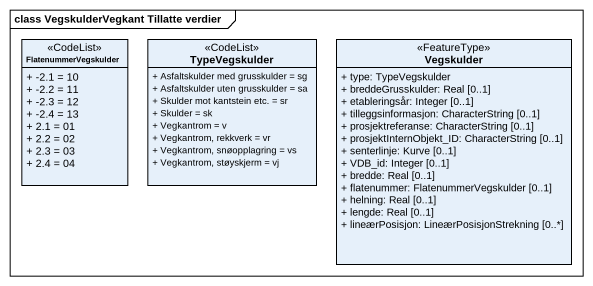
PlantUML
@startuml
mainframe class VegskulderVegkant Tillatte verdier
hide circle
hide empty members
skinparam classAttributeIconSize 0
class FlatenummerVegskulder <<CodeList>> {
  + -2.1 = 10
  + -2.2 = 11
  + -2.3 = 12
  + -2.4 = 13
  + 2.1 = 01
  + 2.2 = 02
  + 2.3 = 03
  + 2.4 = 04
}
class TypeVegskulder <<CodeList>> {
  + Asfaltskulder med grusskulder = sg
  + Asfaltskulder uten grusskulder = sa
  + Skulder mot kantstein etc. = sr
  + Skulder = sk
  + Vegkantrom = v
  + Vegkantrom, rekkverk = vr
  + Vegkantrom, snøopplagring = vs
  + Vegkantrom, støyskjerm = vj
}
class Vegskulder <<FeatureType>> {
  + type: TypeVegskulder
  + breddeGrusskulder: Real [0..1]
  + etableringsår: Integer [0..1]
  + tilleggsinformasjon: CharacterString [0..1]
  + prosjektreferanse: CharacterString [0..1]
  + prosjektInternObjekt_ID: CharacterString [0..1]
  + senterlinje: Kurve [0..1]
  + VDB_id: Integer [0..1]
  + bredde: Real [0..1]
  + flatenummer: FlatenummerVegskulder [0..1]
  + helning: Real [0..1]
  + lengde: Real [0..1]
  + lineærPosisjon: LineærPosisjonStrekning [0..*]
}
@enduml
